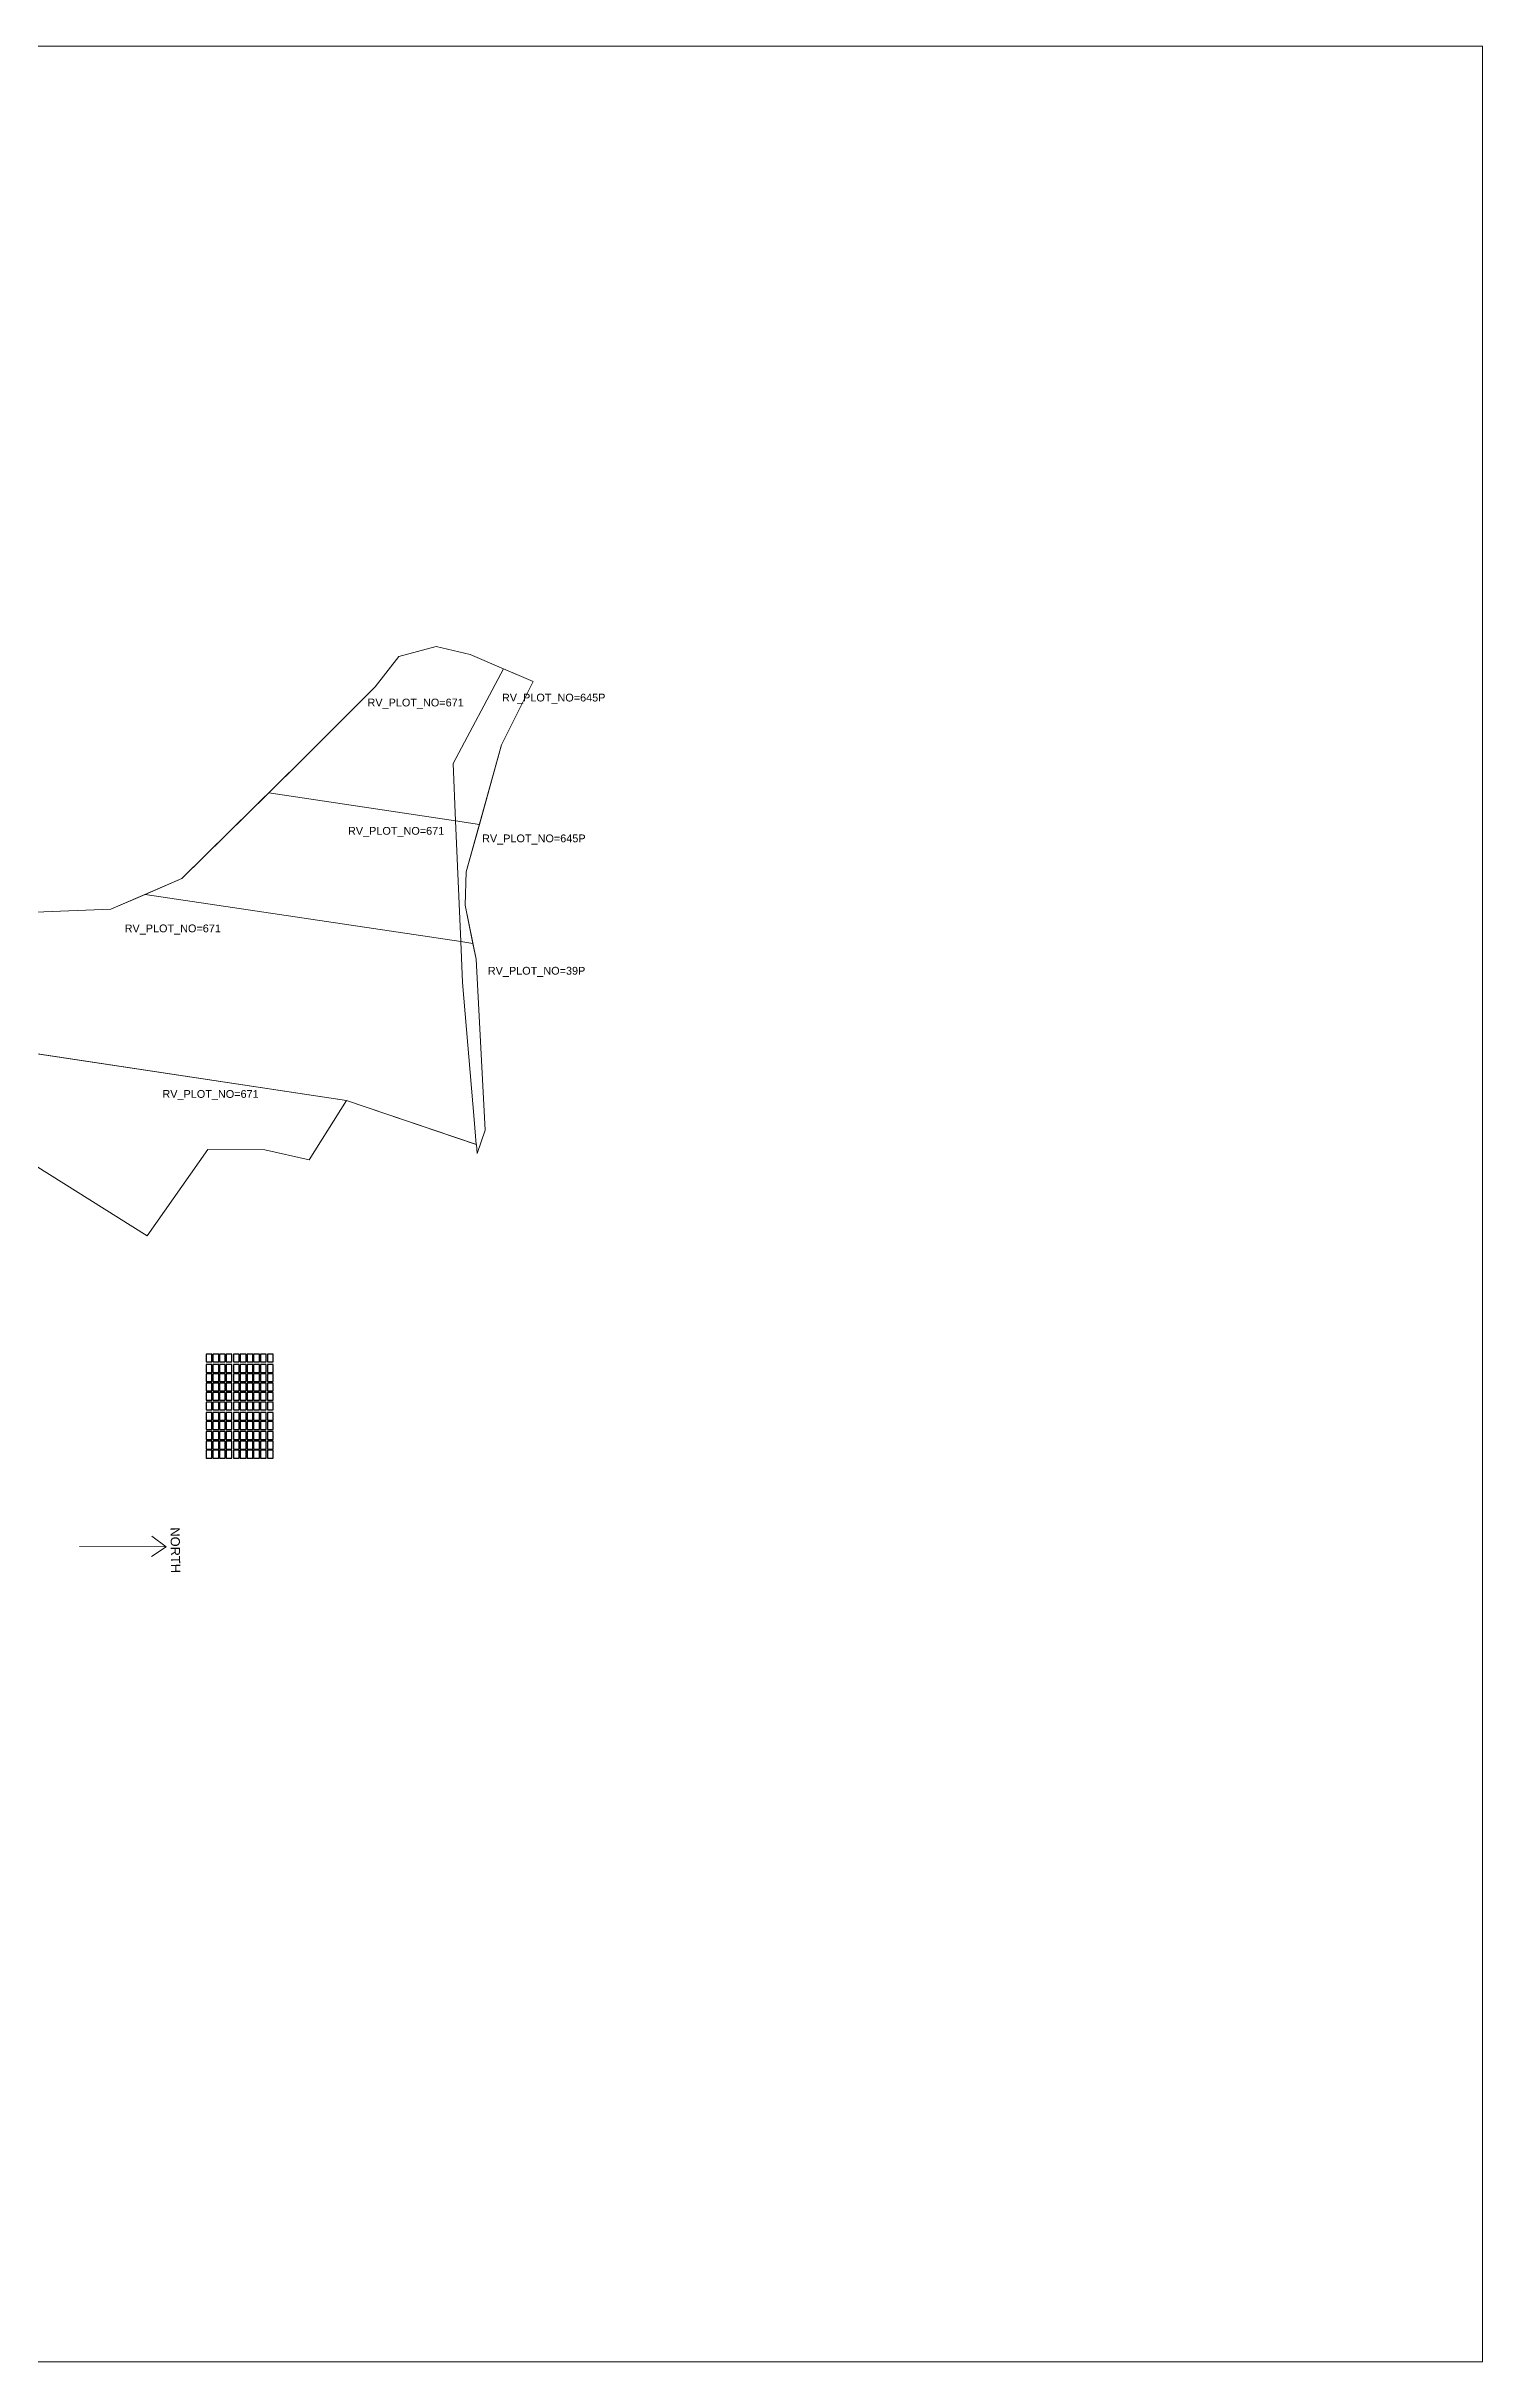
# Model space of a CAD drawing. Header units: metres. Extents: x 12268 to 12808, y 948 to 1141.
# Drawn here: x 12688.2 to 12807.7, y 948.5 to 1141.2 of the extents above; entities that cross this region are included whole.
import ezdxf

# ---------------------------------------------------------------- set-up
doc = ezdxf.new("R2010")
doc.units = ezdxf.units.M
doc.linetypes.add('CONTINULUS', pattern=[0])
for name, color, linetype, lineweight in [('LAND_BOUNDARY', 7, 'Continuous', 5), ('NORTH_DIRECTION', 7, 'Continuous', 0), ('outer', 7, 'Continuous', 5), ('SUB_PLOT_51_RV_PLOT_1', 7, 'Continuous', 5), ('SUB_PLOT_51_RV_PLOT_3', 7, 'Continuous', 5), ('SUB_PLOT_52_RV_PLOT_1', 7, 'Continuous', 20), ('SUB_PLOT_52_RV_PLOT_3', 7, 'Continuous', 20), ('SUB_PLOT_53_RV_PLOT_3', 7, 'Continuous', 5), ('SUB_PLOT_79_RV_PLOT_2', 7, 'Continuous', 5), ('SUB_PLOT_79_RV_PLOT_3', 7, 'Continuous', 5)]:
    doc.layers.add(name, color=color, linetype=linetype, lineweight=lineweight)
doc.layers.add('PLANTATION_TREECOVER', color=7, linetype='Continuous')
doc.styles.add('Arial', font='arial.ttf', dxfattribs={"height": 0.2})
doc.styles.get("Standard").update_dxf_attribs({"font": 'arial.ttf'})

msp = doc.modelspace()

# ---------------------------------------------------------------- linework, layer by layer
at = {"layer": 'LAND_BOUNDARY', "color": 7, "ltscale": 2}
msp.add_lwpolyline([(12681.699926, 1068.889166), (12693.544913, 1069.360031), (12699.468523, 1071.90493), (12709.404199, 1081.726952), (12715.533919, 1087.86369), (12717.524364, 1090.400533), (12720.607604, 1091.220128), (12723.456674, 1090.556646), (12726.223618, 1089.369025), (12728.695715, 1088.307958), (12726.061356, 1083.03067), (12723.104085, 1072.457987), (12723.024859, 1069.691462), (12723.945094, 1065.190926), (12724.689649, 1050.981016), (12724.024058, 1049.019547), (12723.959932, 1049.774764), (12713.154128, 1053.441528), (12710.047981, 1048.511112), (12706.361452, 1049.33538), (12701.632266, 1049.362569), (12696.572941, 1042.184057), (12684.884132, 1049.537741)], dxfattribs=at)
at = {"layer": 'NORTH_DIRECTION', "color": 7}
msp.add_line((12698.156742, 1016.283983), (12696.945475, 1015.486991), dxfattribs=at)
msp.add_lwpolyline([(12690.959717, 1016.309308), (12698.156742, 1016.283983), (12696.958052, 1017.179147)], dxfattribs=at)
at = {"layer": 'outer'}
msp.add_lwpolyline([(12268.347947, 1141.182077), (12807.668037, 1141.182077), (12807.668037, 948.465796), (12268.347947, 948.465796)], close=True, dxfattribs=at)
at = {"layer": 'PLANTATION_TREECOVER', "color": 1, "linetype": 'CONTINULUS', "ltscale": 0.05}
for points in [[(12701.963468, 1032.333778), (12701.48575, 1032.333778), (12701.48575, 1031.680042), (12701.963468, 1031.680042)], [(12701.963468, 1031.454657), (12701.48575, 1031.454657), (12701.48575, 1030.800922), (12701.963468, 1030.800922)], [(12702.528162, 1032.333778), (12702.050444, 1032.333778), (12702.050444, 1031.680042), (12702.528162, 1031.680042)], [(12702.528162, 1031.454657), (12702.050444, 1031.454657), (12702.050444, 1030.800922), (12702.528162, 1030.800922)], [(12703.075762, 1032.333778), (12702.598044, 1032.333778), (12702.598044, 1031.680042), (12703.075762, 1031.680042)], [(12703.075762, 1031.454657), (12702.598044, 1031.454657), (12702.598044, 1030.800922), (12703.075762, 1030.800922)], [(12703.631899, 1032.333778), (12703.154181, 1032.333778), (12703.154181, 1031.680042), (12703.631899, 1031.680042)], [(12703.631899, 1031.454657), (12703.154181, 1031.454657), (12703.154181, 1030.800922), (12703.631899, 1030.800922)], [(12704.230822, 1032.333778), (12703.753104, 1032.333778), (12703.753104, 1031.680042), (12704.230822, 1031.680042)], [(12704.230822, 1031.454657), (12703.753104, 1031.454657), (12703.753104, 1030.800922), (12704.230822, 1030.800922)], [(12704.799774, 1032.333778), (12704.322056, 1032.333778), (12704.322056, 1031.680042), (12704.799774, 1031.680042)], [(12704.799774, 1031.454657), (12704.322056, 1031.454657), (12704.322056, 1030.800922), (12704.799774, 1030.800922)], [(12705.364468, 1032.333778), (12704.886751, 1032.333778), (12704.886751, 1031.680042), (12705.364468, 1031.680042)], [(12705.364468, 1031.454657), (12704.886751, 1031.454657), (12704.886751, 1030.800922), (12705.364468, 1030.800922)], [(12705.912068, 1032.333778), (12705.434351, 1032.333778), (12705.434351, 1031.680042), (12705.912068, 1031.680042)], [(12705.912068, 1031.454657), (12705.434351, 1031.454657), (12705.434351, 1030.800922), (12705.912068, 1030.800922)], [(12706.468205, 1032.333778), (12705.990487, 1032.333778), (12705.990487, 1031.680042), (12706.468205, 1031.680042)], [(12706.468205, 1031.454657), (12705.990487, 1031.454657), (12705.990487, 1030.800922), (12706.468205, 1030.800922)], [(12707.067128, 1032.333778), (12706.58941, 1032.333778), (12706.58941, 1031.680042), (12707.067128, 1031.680042)], [(12707.067128, 1031.454657), (12706.58941, 1031.454657), (12706.58941, 1030.800922), (12707.067128, 1030.800922)], [(12701.963468, 1030.700077), (12701.48575, 1030.700077), (12701.48575, 1030.046342), (12701.963468, 1030.046342)], [(12701.963468, 1029.916193), (12701.48575, 1029.916193), (12701.48575, 1029.262457), (12701.963468, 1029.262457)], [(12701.963468, 1029.145432), (12701.48575, 1029.145432), (12701.48575, 1028.491696), (12701.963468, 1028.491696)], [(12702.528162, 1030.700077), (12702.050444, 1030.700077), (12702.050444, 1030.046342), (12702.528162, 1030.046342)], [(12702.528162, 1029.916193), (12702.050444, 1029.916193), (12702.050444, 1029.262457), (12702.528162, 1029.262457)], [(12702.528162, 1029.145432), (12702.050444, 1029.145432), (12702.050444, 1028.491696), (12702.528162, 1028.491696)], [(12703.075762, 1030.700077), (12702.598044, 1030.700077), (12702.598044, 1030.046342), (12703.075762, 1030.046342)], [(12703.075762, 1029.916193), (12702.598044, 1029.916193), (12702.598044, 1029.262457), (12703.075762, 1029.262457)], [(12703.075762, 1029.145432), (12702.598044, 1029.145432), (12702.598044, 1028.491696), (12703.075762, 1028.491696)], [(12703.631899, 1030.700077), (12703.154181, 1030.700077), (12703.154181, 1030.046342), (12703.631899, 1030.046342)], [(12703.631899, 1029.916193), (12703.154181, 1029.916193), (12703.154181, 1029.262457), (12703.631899, 1029.262457)], [(12703.631899, 1029.145432), (12703.154181, 1029.145432), (12703.154181, 1028.491696), (12703.631899, 1028.491696)], [(12704.230822, 1030.700077), (12703.753104, 1030.700077), (12703.753104, 1030.046342), (12704.230822, 1030.046342)], [(12704.230822, 1029.916193), (12703.753104, 1029.916193), (12703.753104, 1029.262457), (12704.230822, 1029.262457)], [(12704.230822, 1029.145432), (12703.753104, 1029.145432), (12703.753104, 1028.491696), (12704.230822, 1028.491696)], [(12704.799774, 1030.700077), (12704.322056, 1030.700077), (12704.322056, 1030.046342), (12704.799774, 1030.046342)], [(12704.799774, 1029.916193), (12704.322056, 1029.916193), (12704.322056, 1029.262457), (12704.799774, 1029.262457)], [(12704.799774, 1029.145432), (12704.322056, 1029.145432), (12704.322056, 1028.491696), (12704.799774, 1028.491696)], [(12705.364468, 1030.700077), (12704.886751, 1030.700077), (12704.886751, 1030.046342), (12705.364468, 1030.046342)], [(12705.364468, 1029.916193), (12704.886751, 1029.916193), (12704.886751, 1029.262457), (12705.364468, 1029.262457)], [(12705.364468, 1029.145432), (12704.886751, 1029.145432), (12704.886751, 1028.491696), (12705.364468, 1028.491696)], [(12705.912068, 1030.700077), (12705.434351, 1030.700077), (12705.434351, 1030.046342), (12705.912068, 1030.046342)], [(12705.912068, 1029.916193), (12705.434351, 1029.916193), (12705.434351, 1029.262457), (12705.912068, 1029.262457)], [(12705.912068, 1029.145432), (12705.434351, 1029.145432), (12705.434351, 1028.491696), (12705.912068, 1028.491696)], [(12706.468205, 1030.700077), (12705.990487, 1030.700077), (12705.990487, 1030.046342), (12706.468205, 1030.046342)], [(12706.468205, 1029.916193), (12705.990487, 1029.916193), (12705.990487, 1029.262457), (12706.468205, 1029.262457)], [(12706.468205, 1029.145432), (12705.990487, 1029.145432), (12705.990487, 1028.491696), (12706.468205, 1028.491696)], [(12707.067128, 1030.700077), (12706.58941, 1030.700077), (12706.58941, 1030.046342), (12707.067128, 1030.046342)], [(12707.067128, 1029.916193), (12706.58941, 1029.916193), (12706.58941, 1029.262457), (12707.067128, 1029.262457)], [(12707.067128, 1029.145432), (12706.58941, 1029.145432), (12706.58941, 1028.491696), (12707.067128, 1028.491696)], [(12701.963468, 1028.338465), (12701.48575, 1028.338465), (12701.48575, 1027.684729), (12701.963468, 1027.684729)], [(12701.963468, 1027.480454), (12701.48575, 1027.480454), (12701.48575, 1026.826719), (12701.963468, 1026.826719)], [(12702.528162, 1028.338465), (12702.050444, 1028.338465), (12702.050444, 1027.684729), (12702.528162, 1027.684729)], [(12702.528162, 1027.480454), (12702.050444, 1027.480454), (12702.050444, 1026.826719), (12702.528162, 1026.826719)], [(12703.075762, 1028.338465), (12702.598044, 1028.338465), (12702.598044, 1027.684729), (12703.075762, 1027.684729)], [(12703.075762, 1027.480454), (12702.598044, 1027.480454), (12702.598044, 1026.826719), (12703.075762, 1026.826719)], [(12703.631899, 1028.338465), (12703.154181, 1028.338465), (12703.154181, 1027.684729), (12703.631899, 1027.684729)], [(12703.631899, 1027.480454), (12703.154181, 1027.480454), (12703.154181, 1026.826719), (12703.631899, 1026.826719)], [(12704.230822, 1028.338465), (12703.753104, 1028.338465), (12703.753104, 1027.684729), (12704.230822, 1027.684729)], [(12704.230822, 1027.480454), (12703.753104, 1027.480454), (12703.753104, 1026.826719), (12704.230822, 1026.826719)], [(12704.799774, 1028.338465), (12704.322056, 1028.338465), (12704.322056, 1027.684729), (12704.799774, 1027.684729)], [(12704.799774, 1027.480454), (12704.322056, 1027.480454), (12704.322056, 1026.826719), (12704.799774, 1026.826719)], [(12705.364468, 1028.338465), (12704.886751, 1028.338465), (12704.886751, 1027.684729), (12705.364468, 1027.684729)], [(12705.364468, 1027.480454), (12704.886751, 1027.480454), (12704.886751, 1026.826719), (12705.364468, 1026.826719)], [(12705.912068, 1028.338465), (12705.434351, 1028.338465), (12705.434351, 1027.684729), (12705.912068, 1027.684729)], [(12705.912068, 1027.480454), (12705.434351, 1027.480454), (12705.434351, 1026.826719), (12705.912068, 1026.826719)], [(12706.468205, 1028.338465), (12705.990487, 1028.338465), (12705.990487, 1027.684729), (12706.468205, 1027.684729)], [(12706.468205, 1027.480454), (12705.990487, 1027.480454), (12705.990487, 1026.826719), (12706.468205, 1026.826719)], [(12707.067128, 1028.338465), (12706.58941, 1028.338465), (12706.58941, 1027.684729), (12707.067128, 1027.684729)], [(12707.067128, 1027.480454), (12706.58941, 1027.480454), (12706.58941, 1026.826719), (12707.067128, 1026.826719)], [(12701.963468, 1026.711224), (12701.48575, 1026.711224), (12701.48575, 1026.057489), (12701.963468, 1026.057489)], [(12701.963468, 1025.889148), (12701.48575, 1025.889148), (12701.48575, 1025.235412), (12701.963468, 1025.235412)], [(12702.528162, 1026.711224), (12702.050444, 1026.711224), (12702.050444, 1026.057489), (12702.528162, 1026.057489)], [(12702.528162, 1025.889148), (12702.050444, 1025.889148), (12702.050444, 1025.235412), (12702.528162, 1025.235412)], [(12703.075762, 1026.711224), (12702.598044, 1026.711224), (12702.598044, 1026.057489), (12703.075762, 1026.057489)], [(12703.075762, 1025.889148), (12702.598044, 1025.889148), (12702.598044, 1025.235412), (12703.075762, 1025.235412)], [(12703.631899, 1026.711224), (12703.154181, 1026.711224), (12703.154181, 1026.057489), (12703.631899, 1026.057489)], [(12703.631899, 1025.889148), (12703.154181, 1025.889148), (12703.154181, 1025.235412), (12703.631899, 1025.235412)], [(12704.230822, 1026.711224), (12703.753104, 1026.711224), (12703.753104, 1026.057489), (12704.230822, 1026.057489)], [(12704.230822, 1025.889148), (12703.753104, 1025.889148), (12703.753104, 1025.235412), (12704.230822, 1025.235412)], [(12704.799774, 1026.711224), (12704.322056, 1026.711224), (12704.322056, 1026.057489), (12704.799774, 1026.057489)], [(12704.799774, 1025.889148), (12704.322056, 1025.889148), (12704.322056, 1025.235412), (12704.799774, 1025.235412)], [(12705.364468, 1026.711224), (12704.886751, 1026.711224), (12704.886751, 1026.057489), (12705.364468, 1026.057489)], [(12705.364468, 1025.889148), (12704.886751, 1025.889148), (12704.886751, 1025.235412), (12705.364468, 1025.235412)], [(12705.912068, 1026.711224), (12705.434351, 1026.711224), (12705.434351, 1026.057489), (12705.912068, 1026.057489)], [(12705.912068, 1025.889148), (12705.434351, 1025.889148), (12705.434351, 1025.235412), (12705.912068, 1025.235412)], [(12706.468205, 1026.711224), (12705.990487, 1026.711224), (12705.990487, 1026.057489), (12706.468205, 1026.057489)], [(12706.468205, 1025.889148), (12705.990487, 1025.889148), (12705.990487, 1025.235412), (12706.468205, 1025.235412)], [(12707.067128, 1026.711224), (12706.58941, 1026.711224), (12706.58941, 1026.057489), (12707.067128, 1026.057489)], [(12707.067128, 1025.889148), (12706.58941, 1025.889148), (12706.58941, 1025.235412), (12707.067128, 1025.235412)], [(12701.963468, 1025.083286), (12701.48575, 1025.083286), (12701.48575, 1024.42955), (12701.963468, 1024.42955)], [(12701.963468, 1024.328706), (12701.48575, 1024.328706), (12701.48575, 1023.67497), (12701.963468, 1023.67497)], [(12702.528162, 1025.083286), (12702.050444, 1025.083286), (12702.050444, 1024.42955), (12702.528162, 1024.42955)], [(12702.528162, 1024.328706), (12702.050444, 1024.328706), (12702.050444, 1023.67497), (12702.528162, 1023.67497)], [(12703.075762, 1025.083286), (12702.598044, 1025.083286), (12702.598044, 1024.42955), (12703.075762, 1024.42955)], [(12703.075762, 1024.328706), (12702.598044, 1024.328706), (12702.598044, 1023.67497), (12703.075762, 1023.67497)], [(12703.631899, 1025.083286), (12703.154181, 1025.083286), (12703.154181, 1024.42955), (12703.631899, 1024.42955)], [(12703.631899, 1024.328706), (12703.154181, 1024.328706), (12703.154181, 1023.67497), (12703.631899, 1023.67497)], [(12704.230822, 1025.083286), (12703.753104, 1025.083286), (12703.753104, 1024.42955), (12704.230822, 1024.42955)], [(12704.230822, 1024.328706), (12703.753104, 1024.328706), (12703.753104, 1023.67497), (12704.230822, 1023.67497)], [(12704.799774, 1025.083286), (12704.322056, 1025.083286), (12704.322056, 1024.42955), (12704.799774, 1024.42955)], [(12704.799774, 1024.328706), (12704.322056, 1024.328706), (12704.322056, 1023.67497), (12704.799774, 1023.67497)], [(12705.364468, 1025.083286), (12704.886751, 1025.083286), (12704.886751, 1024.42955), (12705.364468, 1024.42955)], [(12705.364468, 1024.328706), (12704.886751, 1024.328706), (12704.886751, 1023.67497), (12705.364468, 1023.67497)], [(12705.912068, 1025.083286), (12705.434351, 1025.083286), (12705.434351, 1024.42955), (12705.912068, 1024.42955)], [(12705.912068, 1024.328706), (12705.434351, 1024.328706), (12705.434351, 1023.67497), (12705.912068, 1023.67497)], [(12706.468205, 1025.083286), (12705.990487, 1025.083286), (12705.990487, 1024.42955), (12706.468205, 1024.42955)], [(12706.468205, 1024.328706), (12705.990487, 1024.328706), (12705.990487, 1023.67497), (12706.468205, 1023.67497)], [(12707.067128, 1025.083286), (12706.58941, 1025.083286), (12706.58941, 1024.42955), (12707.067128, 1024.42955)], [(12707.067128, 1024.328706), (12706.58941, 1024.328706), (12706.58941, 1023.67497), (12707.067128, 1023.67497)]]:
    msp.add_lwpolyline(points, close=True, dxfattribs=at)
at = {"layer": 'SUB_PLOT_51_RV_PLOT_1', "color": 1, "linetype": 'CONTINULUS', "ltscale": 0.05}
msp.add_lwpolyline([(12726.061356, 1083.03067), (12728.695715, 1088.307958), (12727.530523, 1088.806276), (12726.211545, 1089.374207), (12722.016706, 1081.482944), (12722.222231, 1076.716967), (12724.21215, 1076.419484), (12724.21215, 1076.419484)], close=True, dxfattribs=at)
at = {"layer": 'SUB_PLOT_51_RV_PLOT_3', "color": 1, "linetype": 'CONTINULUS', "ltscale": 0.05}
msp.add_lwpolyline([(12726.211545, 1089.374207), (12723.447496, 1090.558783), (12720.607604, 1091.220128), (12717.524364, 1090.400533), (12715.533919, 1087.86369), (12709.404199, 1081.726952), (12706.686417, 1079.040259), (12722.222231, 1076.716967), (12722.222155, 1076.718736), (12722.016706, 1081.482944)], close=True, dxfattribs=at)
at = {"layer": 'SUB_PLOT_52_RV_PLOT_1', "color": 1, "linetype": 'CONTINULUS', "ltscale": 0.05}
msp.add_lwpolyline([(12724.212124, 1076.419391), (12722.222231, 1076.716967), (12722.655441, 1066.671163), (12723.673929, 1066.517097), (12723.024859, 1069.691462), (12723.104111, 1072.45808)], close=True, dxfattribs=at)
at = {"layer": 'SUB_PLOT_52_RV_PLOT_3', "color": 1, "linetype": 'CONTINULUS', "ltscale": 0.05}
msp.add_lwpolyline([(12722.222231, 1076.716967), (12706.686417, 1079.040259), (12699.468523, 1071.90493), (12696.415752, 1070.5934), (12722.655518, 1066.669394), (12722.655441, 1066.671163)], close=True, dxfattribs=at)
at = {"layer": 'SUB_PLOT_53_RV_PLOT_3', "color": 1, "linetype": 'CONTINULUS', "ltscale": 0.05}
msp.add_lwpolyline([(12713.154118, 1053.441457), (12678.623816, 1058.644443), (12677.555789, 1050.819776), (12684.884122, 1049.537669), (12696.572931, 1042.183985), (12701.632256, 1049.362498), (12706.361442, 1049.335308), (12710.047971, 1048.51104)], close=True, dxfattribs=at)
at = {"layer": 'SUB_PLOT_79_RV_PLOT_2', "color": 1, "linetype": 'CONTINULUS', "ltscale": 0.05}
msp.add_lwpolyline([(12723.945094, 1065.190926), (12723.673929, 1066.517097), (12722.655518, 1066.669394), (12722.802618, 1063.258252), (12723.769751, 1051.868314), (12723.947148, 1049.779102), (12723.959932, 1049.774764), (12724.024058, 1049.019547), (12724.689649, 1050.981016)], close=True, dxfattribs=at)
at = {"layer": 'SUB_PLOT_79_RV_PLOT_3', "color": 1, "linetype": 'CONTINULUS', "ltscale": 0.05}
msp.add_lwpolyline([(12722.802618, 1063.258252), (12722.655518, 1066.669394), (12696.415752, 1070.5934), (12693.544913, 1069.360031), (12681.699926, 1068.889166), (12674.600643, 1068.767235), (12662.456625, 1071.436765), (12649.445092, 1075.680772), (12643.646757, 1079.515458), (12639.391945, 1081.817399), (12635.65702, 1074.074167), (12643.316605, 1070.879078), (12650.029466, 1068.849608), (12647.899831, 1063.273972), (12659.259803, 1061.562264), (12713.154128, 1053.441528), (12723.947148, 1049.779102), (12723.769751, 1051.868314)], close=True, dxfattribs=at)

# ---------------------------------------------------------------- texts
at = {"layer": 'NORTH_DIRECTION', "color": 7, "insert": (12699.274824, 1017.914519), "char_height": 0.765929, "attachment_point": 1, "rotation": 270.93404943}
msp.add_mtext_dynamic_manual_height_columns('NORTH', width=5.337615, gutter_width=3.829647, heights=[0], dxfattribs=at)
at = {"layer": 'SUB_PLOT_51_RV_PLOT_1', "color": 1, "linetype": 'CONTINULUS', "ltscale": 0.05, "insert": (12726.088473, 1087.297454), "char_height": 0.646508, "attachment_point": 1, "style": 'Arial'}
msp.add_mtext_dynamic_manual_height_columns('RV_PLOT_NO=645P', width=9.73054, gutter_width=3.232538, heights=[0], dxfattribs=at)
at = {"layer": 'SUB_PLOT_51_RV_PLOT_3', "color": 1, "linetype": 'CONTINULUS', "ltscale": 0.05, "insert": (12714.904242, 1086.885327), "char_height": 0.646508, "attachment_point": 1, "style": 'Arial'}
msp.add_mtext_dynamic_manual_height_columns('RV_PLOT_NO=671', width=9.73054, gutter_width=3.232538, heights=[0], dxfattribs=at)
at = {"layer": 'SUB_PLOT_52_RV_PLOT_1', "color": 1, "linetype": 'CONTINULUS', "ltscale": 0.05, "insert": (12724.438069, 1075.579169), "char_height": 0.646508, "attachment_point": 1, "style": 'Arial'}
msp.add_mtext_dynamic_manual_height_columns('RV_PLOT_NO=645P', width=9.73054, gutter_width=3.232538, heights=[0], dxfattribs=at)
at = {"layer": 'SUB_PLOT_52_RV_PLOT_3', "color": 1, "linetype": 'CONTINULUS', "ltscale": 0.05, "insert": (12713.282189, 1076.205815), "char_height": 0.646508, "attachment_point": 1, "style": 'Arial'}
msp.add_mtext_dynamic_manual_height_columns('RV_PLOT_NO=671', width=9.73054, gutter_width=3.232538, heights=[0], dxfattribs=at)
at = {"layer": 'SUB_PLOT_53_RV_PLOT_3', "color": 1, "linetype": 'CONTINULUS', "ltscale": 0.05, "insert": (12697.846182, 1054.307586), "char_height": 0.646508, "attachment_point": 1, "style": 'Arial'}
msp.add_mtext_dynamic_manual_height_columns('RV_PLOT_NO=671', width=9.73054, gutter_width=3.232538, heights=[0], dxfattribs=at)
at = {"layer": 'SUB_PLOT_79_RV_PLOT_2', "color": 1, "linetype": 'CONTINULUS', "ltscale": 0.05, "insert": (12724.915084, 1064.561302), "char_height": 0.646508, "attachment_point": 1, "style": 'Arial'}
msp.add_mtext_dynamic_manual_height_columns('RV_PLOT_NO=39P', width=9.73054, gutter_width=3.232538, heights=[0], dxfattribs=at)
at = {"layer": 'SUB_PLOT_79_RV_PLOT_3', "color": 1, "linetype": 'CONTINULUS', "ltscale": 0.05, "insert": (12694.701314, 1068.087138), "char_height": 0.646508, "attachment_point": 1, "style": 'Arial'}
msp.add_mtext_dynamic_manual_height_columns('RV_PLOT_NO=671', width=9.73054, gutter_width=3.232538, heights=[0], dxfattribs=at)

doc.saveas('drawing.dxf')
